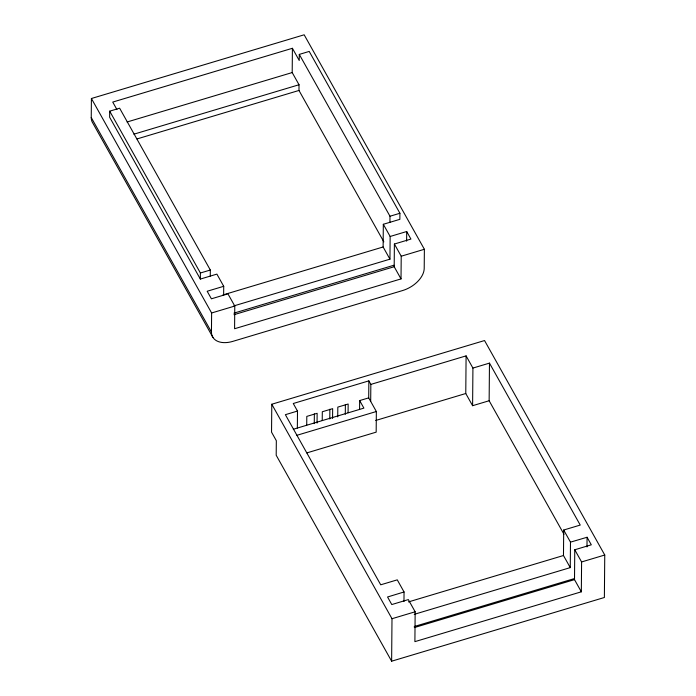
<?xml version="1.0" encoding="UTF-8"?>
<svg xmlns="http://www.w3.org/2000/svg" width="696" height="696" viewBox="0 0 696 696"><rect width="100%" height="100%" fill="white"/><g stroke="black" fill="none" stroke-linecap="round" stroke-linejoin="round"><path stroke-width="1.04" d="M91.246 117.554L91.411 98.501L304.169 34.8L424.377 249.281L424.212 268.334A23.273 14.546 -29.3 0 1 402.566 290.554L232.821 341.371A23.273 14.546 -29.3 0 1 211.454 332.035L91.246 117.554A23.273 14.546 -29.3 0 0 92.829 123.105L213.037 337.577M210.27 276.095L210.322 270.031L119.625 108.193L109.698 111.169L109.637 117.233L200.344 279.07L216.891 274.111L223.72 286.3L223.642 294.947M200.344 279.07L200.396 272.997L109.698 111.169M211.454 332.035L211.619 312.974L91.411 98.501M223.72 286.3L207.173 291.25L211.41 298.81L227.949 293.86L234.778 306.04L234.587 328.738L401.018 278.913L401.218 256.215L394.388 244.026L410.927 239.076L406.69 231.516L390.151 236.475L389.951 259.173L233.917 305.883M271.788 404.237L271.544 432.155L276.329 440.69L276.199 455.254L391.63 661.2L604.38 597.499L604.754 555.017L484.547 340.544L271.788 404.237L391.996 618.718L391.63 661.2M383.844 241.877L298.975 90.454L299.028 84.747L292.198 72.558L292.407 48.285L112.735 102.077L116.937 109.576M389.951 259.173L383.122 246.984L383.322 224.286L399.861 219.336L399.913 213.263L309.215 51.426L299.289 54.401L299.236 60.474L292.407 48.285M297.349 428.049L297.496 411.058L293.26 403.506L368.854 380.869L370.837 384.41L370.69 401.401M306.727 425.091L306.797 416.399L317.141 413.302L317.054 423.081M314.279 423.629L314.357 413.859M322.231 420.445L322.309 411.754L332.653 408.656L332.566 418.435M329.782 418.992L329.869 409.213M337.734 416.887L337.821 407.108L348.157 404.019L348.087 412.702M345.294 414.346L345.381 404.567M359.58 409.265L359.658 400.574L368.706 397.868L368.854 380.869M368.706 397.868L376.353 411.51L376.171 432.146L306.823 452.913M389.934 222.302L389.986 216.239L299.289 54.401M401.018 278.913L394.188 266.725L394.388 244.026M406.612 241.155L406.69 231.516M403.967 601.527L404.054 591.965L397.268 579.855L380.721 584.805L285.377 414.685L297.496 411.058M404.054 591.965L387.55 596.994L391.787 604.554L408.326 599.595L415.155 611.784L414.894 641.642L581.334 591.809L581.595 561.95L574.765 549.77L591.304 544.811L587.067 537.26L570.485 542.14L570.259 567.623L414.233 614.342M472.601 405.698L472.923 368.071L489.471 363.121L489.14 400.748L472.601 405.698L465.772 393.51L466.094 355.882L370.837 384.41M570.259 567.623L563.473 555.512L563.699 530.03L580.238 525.071L489.471 363.121M581.334 591.809L574.505 579.629L574.765 549.77M586.989 546.934L587.067 537.26M127.064 122L292.198 72.558M133.893 134.18L299.028 84.747M136.964 138.956L298.975 90.454M200.396 272.997L210.322 270.031M389.986 216.239L399.913 213.263M222.929 294.947L383.122 246.984M211.619 312.974L234.778 306.04M401.218 256.215L424.377 249.281M233.926 313.148L393.962 265.228M233.995 314.688L394.188 266.725M293.303 429.258L363.895 408.126L359.658 400.574M296.896 435.305L376.353 411.51M375.683 420.48L465.772 393.51M408.482 601.918L563.473 555.512M391.996 618.718L415.155 611.784M581.595 561.95L604.754 555.017M414.242 626.53L574.27 578.62M414.311 627.583L574.505 579.629M466.094 355.882L472.923 368.071M563.699 530.03L570.485 542.14M489.14 400.748L563.986 534.284M383.322 224.286L390.151 236.475"/></g></svg>
